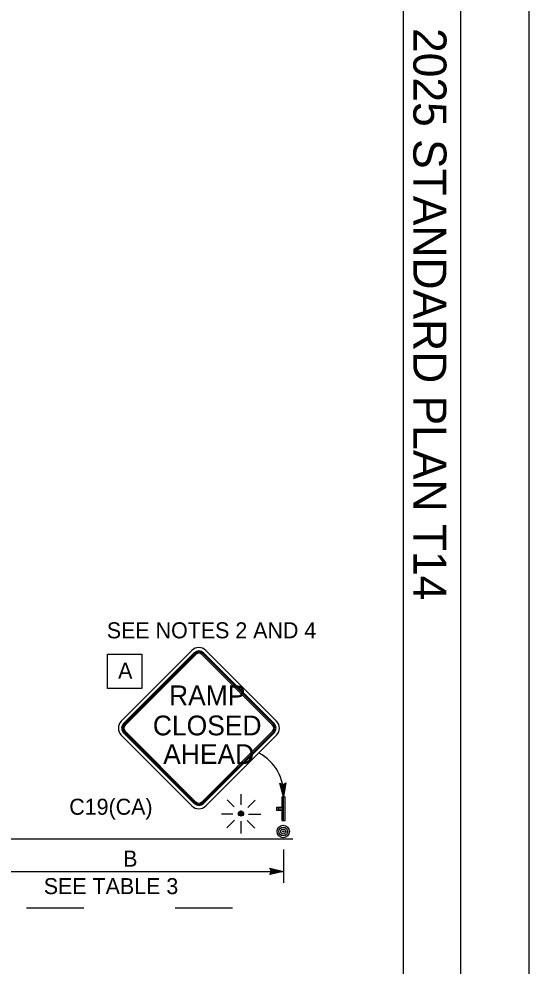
# Model space of a CAD drawing. Extents: x -893 to 867, y -474 to 712.
# Drawn here: x 643.5 to 866.5, y -117.8 to 295.9 of the extents above; entities that cross this region are included whole.
import ezdxf

# ---------------------------------------------------------------- set-up
doc = ezdxf.new("R2010")
doc.units = 0
for name, color, linetype in [('border_PLOTTING-ELEMENTS', 7, 'Continuous'), ('border_rw_22x34_Cut_Lines', 7, 'Continuous'), ('border_SHEET', 7, 'Continuous'), ('border_WITHIN-BORDER-anno', 7, 'Continuous'), ('tcd_PVMT-MARKER', 7, 'Continuous'), ('tcd_SIGN-ROADSIDE', 7, 'Continuous'), ('tcd_SIGN-ROADSIDE-anno', 7, 'Continuous')]:
    doc.layers.add(name, color=color, linetype=linetype)

msp = doc.modelspace()

# ---------------------------------------------------------------- linework, layer by layer
at = {"layer": 'border_PLOTTING-ELEMENTS'}
for points in [[(-893.46, -474.05), (866.54, -474.05), (866.54, 711.95), (-893.46, 711.95)], [(-863.46, 668.95), (836.54, 668.95), (836.54, -431.05), (-863.46, -431.05)]]:
    msp.add_lwpolyline(points, close=True, dxfattribs=at)
at = {"layer": 'border_rw_22x34_Cut_Lines'}
msp.add_lwpolyline([(-863.46, 668.95), (836.54, 668.95), (836.54, -431.05), (-863.46, -431.05)], close=True, dxfattribs=at)
at = {"layer": 'border_SHEET'}
msp.add_line((811.54, 643.95), (811.54, -406.05), dxfattribs=at)
at = {"layer": 'tcd_PVMT-MARKER'}
msp.add_line((486, -62.26), (763.28, -62.26), dxfattribs=at)
for points in [[(646.8, -92.43), (671.8, -92.43)], [(711.8, -92.43), (736.8, -92.43)]]:
    msp.add_lwpolyline(points, dxfattribs=at)
at = {"layer": 'tcd_SIGN-ROADSIDE'}
for p, q in [((737.65, -48.23), (734.56, -45.15)), ((740.72, -47.45), (740.72, -42.69)), ((743.52, -48.6), (746.82, -45.3)), ((758.4, -43.96), (759.88, -43.96)), ((758.4, -43.96), (758.4, -54.3)), ((759.14, -54.3), (759.14, -43.96)), ((759.88, -54.3), (759.88, -43.96)), ((756.19, -48.39), (757.67, -48.39)), ((756.19, -49.87), (756.19, -48.39)), ((756.93, -49.87), (756.93, -48.39)), ((757.67, -48.39), (758.4, -48.39)), ((757.67, -49.87), (757.67, -48.39)), ((758.4, -49.13), (758.4, -49.13)), ((737.02, -51.46), (732.07, -51.46)), ((743.85, -51.46), (749.27, -51.46)), ((757.67, -49.87), (756.19, -49.87)), ((758.4, -49.87), (757.67, -49.87)), ((737.78, -54.08), (734.46, -57.4)), ((740.54, -54.46), (740.54, -59.98)), ((743.31, -54.17), (746.67, -57.53)), ((758.4, -54.3), (759.88, -54.3))]:
    msp.add_line(p, q, dxfattribs=at)
for points in [[(719.12, 20.03), (688.23, -10.86)], [(720.14, 19.01), (689.25, -11.88)], [(720.48, 18.67), (689.59, -12.22)], [(720.82, 18.33), (689.93, -12.56)], [(754.42, -12.56), (723.53, 18.33)], [(754.76, -12.22), (723.87, 18.67)], [(755.1, -11.88), (724.21, 19.01)], [(756.11, -10.86), (725.23, 20.03)], [(689.25, -15.95), (720.14, -46.83)], [(689.59, -15.61), (720.48, -46.49)], [(689.93, -15.27), (720.82, -46.16)], [(723.53, -46.16), (754.42, -15.27)], [(723.87, -46.49), (754.76, -15.61)], [(724.21, -46.83), (755.1, -15.95)], [(688.23, -16.97), (719.12, -47.85)], [(725.23, -47.85), (756.11, -16.97)], [(740.63, -50.08), (739.47, -51.24)], [(740.31, -50.11), (739.5, -50.92)], [(740.88, -50.11), (739.51, -51.48)], [(741.08, -50.19), (739.58, -51.69)], [(741.26, -50.3), (739.69, -51.87)], [(741.41, -50.43), (739.82, -52.02)], [(741.53, -50.59), (739.98, -52.14)], [(741.63, -50.78), (740.17, -52.24)], [(741.69, -51), (740.39, -52.3)], [(741.71, -51.26), (740.65, -52.32)], [(741.62, -51.63), (741.02, -52.23)]]:
    msp.add_lwpolyline(points, dxfattribs=at)
for centre, radius in [((740.59, -51.2), 1.12), ((759.06, -59.07), 2.72), ((759.06, -59.07), 1.91), ((759.06, -59.07), 1.09), ((759.06, -59.07), 0.272)]:
    msp.add_circle(centre, radius, dxfattribs=at)
for centre, radius, start, end in [((722.17, 16.97), 4.32, 45, 135), ((722.17, 16.97), 2.88, 45, 135), ((722.17, 16.97), 2.4, 45, 135), ((722.17, 16.97), 1.92, 45, 135), ((691.29, -13.91), 4.32, 135, 224.9999), ((691.29, -13.91), 2.88, 135, 224.9999), ((691.29, -13.91), 2.4, 135, 224.9999), ((753.06, -13.91), 2.4, 315, 45), ((753.06, -13.91), 2.88, 315, 45), ((753.06, -13.91), 4.32, 315, 45), ((691.29, -13.91), 1.92, 135, 224.9999), ((753.06, -13.91), 1.92, 315, 45), ((722.17, -44.8), 4.32, 225, 315), ((722.17, -44.8), 2.88, 225, 315), ((722.17, -44.8), 2.4, 225, 315), ((722.17, -44.8), 1.92, 225, 315)]:
    msp.add_arc(centre, radius, start, end, dxfattribs=at)
at = {"layer": 'tcd_SIGN-ROADSIDE-anno'}
for p, q in [((759.23, -43.89), (757.56, -37.97)), ((757.56, -37.97), (757.56, -37.97)), ((757.56, -37.97), (758.94, -38.7)), ((759.15, -42.5), (757.93, -38.19)), ((759.07, -41.13), (758.29, -38.35)), ((759, -39.75), (758.66, -38.56)), ((758.94, -38.7), (760.23, -37.82)), ((759.2, -38.51), (759, -39.75)), ((759.54, -38.31), (759.07, -41.13)), ((759.89, -38.06), (759.15, -42.51)), ((760.23, -37.82), (759.23, -43.89)), ((760.23, -37.82), (760.23, -37.82)), ((759.23, -43.89), (759.23, -43.89)), ((759.16, -66.96), (759.16, -81.46)), ((624.71, -76.46), (759.16, -76.46)), ((753.96, -76.46), (753.16, -75.12)), ((753.16, -75.12), (753.16, -75.12)), ((753.16, -75.12), (759.16, -76.46)), ((759.16, -76.46), (753.16, -77.79)), ((753.16, -77.79), (753.96, -76.46)), ((753.16, -77.79), (753.16, -77.79)), ((753.37, -75.47), (757.78, -76.46)), ((757.77, -76.46), (753.39, -77.43)), ((756.39, -76.46), (753.57, -77.08)), ((753.61, -75.83), (756.39, -76.46)), ((753.78, -76.18), (755.01, -76.45)), ((755.01, -76.45), (753.8, -76.72)), ((759.16, -76.46), (759.16, -76.46))]:
    msp.add_line(p, q, dxfattribs=at)
msp.add_lwpolyline([(682.17, 3.4), (682.17, 18.4), (697.17, 18.4), (697.17, 3.4)], close=True, dxfattribs=at)
msp.add_arc((738.96, -42.7), 20.3, 356.6146, 61.8242, dxfattribs=at)

# ---------------------------------------------------------------- texts
at = {"layer": 'border_WITHIN-BORDER-anno'}
msp.add_text('2025 STANDARD PLAN T14', height=14.5, rotation=270, dxfattribs=at).set_placement((815.92, 291.93))
at = {"layer": 'tcd_SIGN-ROADSIDE'}
for s, p in [('RAMP', (709.11, -3.9)), ('CLOSED', (702.06, -17.05)), ('AHEAD', (706.56, -29.57))]:
    msp.add_text(s, height=8.64, dxfattribs=at).set_placement(p)
at = {"layer": 'tcd_SIGN-ROADSIDE-anno'}
for s, p in [('SEE NOTES 2 AND 4', (681.93, 25.33)), ('A', (686.86, 7.74)), ('C19(CA)', (665.51, -51.73)), ('B', (689.08, -74.4)), ('SEE TABLE 3', (654.36, -86.4))]:
    msp.add_text(s, height=7, dxfattribs=at).set_placement(p)

doc.saveas('drawing.dxf')
